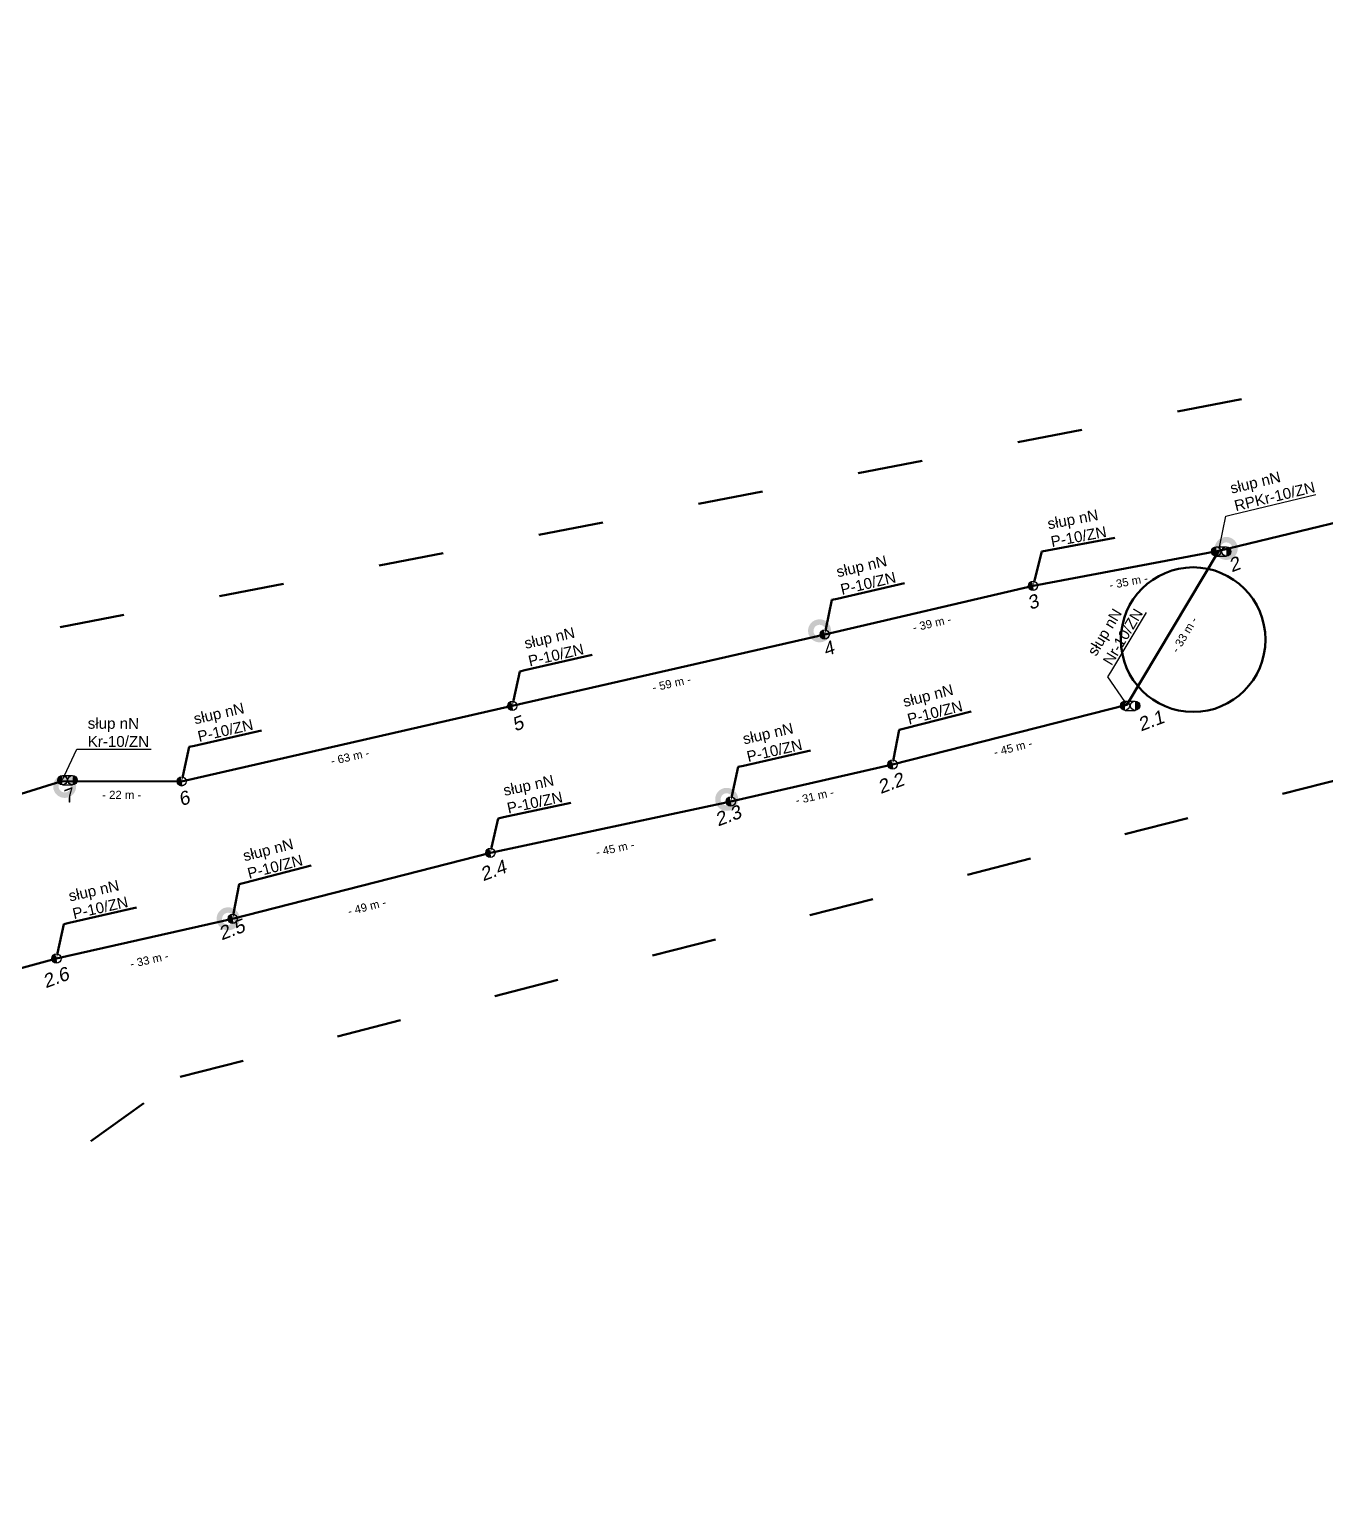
# Model space of a CAD drawing. Header units: metres. Extents: x 7547313 to 7555771, y 5771206 to 5789306.
# Drawn here: x 7548749.6 to 7548988.7, y 5784298.4 to 5784571.4 of the extents above; entities that cross this region are included whole.
import ezdxf
from ezdxf import colors
from ezdxf.entities.mleader import LeaderData, LeaderLine
from ezdxf.math import Vec2, Vec3

# ---------------------------------------------------------------- set-up
doc = ezdxf.new("R2010")
doc.units = ezdxf.units.M
doc.linetypes.add('GCAD_ISO03W100', pattern=[30, 12, -18])
for name, color, linetype, lineweight in [('!TELE', 30, 'SCARPLINE1A', 50), ('!trafo_05-0918', 6, 'GCAD_ISO03W100', 50), ('_numery', 7, 'Continuous', 40), ('_PRZEWIESZENIA', 6, 'Continuous', 50)]:
    doc.layers.add(name, color=color, linetype=linetype, lineweight=lineweight)
for name, color, linetype in [('!wymiary', 7, 'Continuous'), ('_MM mufy', 3, 'Continuous'), ('_MM opisy', 7, 'Continuous'), ('_MM slupy', 5, 'Continuous')]:
    doc.layers.add(name, color=color, linetype=linetype)
doc.styles.get("Standard").update_dxf_attribs({"font": 'arial.ttf'})
doc.linetypes.add('SCARPLINE1A', pattern='A,2,[150,AAA.SHX,S=1,R=0,X=0,Y=0],1e-11', length=2)
doc.dimstyles.new('opis linie', dxfattribs={"dimtxt": 1.5, "dimasz": 0.18, "dimexe": 0.18, "dimexo": 0.0625, "dimgap": 2.5, "dimtad": 4, "dimdec": 0, "dimzin": 0, "dimdsep": 46, "dimtxsty": 'Standard', "dimcen": 0.09, "dimse1": 1, "dimse2": 1, "dimsd1": 1, "dimsd2": 1, "dimclrt": 256, "dimadec": 0, "dimazin": 0, "dimtfac": 1, "dimtdec": 0, "dimtofl": 0, "dimtmove": 0, "dimatfit": 3, "dimfxl": 1, "dimtfill": 1, "dimtolj": 1, "dimtzin": 0, "dimarcsym": 0})

# ---------------------------------------------------------------- blocks, each defined once
blk = doc.blocks.new('*D216')
at = {"layer": 'Defpoints', "color": 0}
for p in [(7548879, 5784428.96), (7548879.15, 5784428.23), (7548834.64, 5784419.5)]:
    blk.add_point(p, dxfattribs=at)
at = {"layer": '!wymiary', "insert": (7548857.66, 5784420.3), "char_height": 1.5, "attachment_point": 5, "rotation": 12.0409, "bg_fill": 3, "box_fill_scale": 1.1, "bg_fill_color": 9, "bg_fill_true_color": 13158600, "bg_fill_transparency": 0}
blk.add_mtext('\\A1;- 45 m -', dxfattribs=at)
blk = doc.blocks.new('*D243')
at = {"layer": 'Defpoints', "color": 0}
for p in [(7548969.06, 5784475.22), (7548951.41, 5784447.2), (7548952.05, 5784446.81)]:
    blk.add_point(p, dxfattribs=at)
at = {"layer": '!wymiary', "insert": (7548962.71, 5784459.72), "char_height": 1.5, "attachment_point": 5, "rotation": 59.0903, "bg_fill": 3, "box_fill_scale": 1.1, "bg_fill_color": 9, "bg_fill_true_color": 13158600, "bg_fill_transparency": 0}
blk.add_mtext('\\A1;- 33 m -', dxfattribs=at)
blk = doc.blocks.new('*D244')
at = {"layer": 'Defpoints', "color": 0}
for p in [(7548952.05, 5784446.81), (7548908.67, 5784436.52), (7548908.85, 5784435.79)]:
    blk.add_point(p, dxfattribs=at)
at = {"layer": '!wymiary', "insert": (7548931.07, 5784438.87), "char_height": 1.5, "attachment_point": 5, "rotation": 14.3121, "bg_fill": 3, "box_fill_scale": 1.1, "bg_fill_color": 9, "bg_fill_true_color": 13158600, "bg_fill_transparency": 0}
blk.add_mtext('\\A1;- 45 m -', dxfattribs=at)
blk = doc.blocks.new('*D245')
at = {"layer": 'Defpoints', "color": 0}
for p in [(7548908.85, 5784435.79), (7548878.83, 5784429.69), (7548879, 5784428.96)]:
    blk.add_point(p, dxfattribs=at)
at = {"layer": '!wymiary', "insert": (7548894.48, 5784429.92), "char_height": 1.5, "attachment_point": 5, "rotation": 12.8906, "bg_fill": 3, "box_fill_scale": 1.1, "bg_fill_color": 9, "bg_fill_true_color": 13158600, "bg_fill_transparency": 0}
blk.add_mtext('\\A1;- 31 m -', dxfattribs=at)
blk = doc.blocks.new('*D247')
at = {"layer": 'Defpoints', "color": 0}
for p in [(7548754.57, 5784399.99), (7548754.76, 5784399.26), (7548711.83, 5784388.36)]:
    blk.add_point(p, dxfattribs=at)
at = {"layer": '!wymiary', "insert": (7548734.25, 5784390.31), "char_height": 1.5, "attachment_point": 5, "rotation": 15.2246, "bg_fill": 3, "box_fill_scale": 1.1, "bg_fill_color": 9, "bg_fill_true_color": 13158600, "bg_fill_transparency": 0}
blk.add_mtext('\\A1;- 44 m -', dxfattribs=at)
blk = doc.blocks.new('*D248')
at = {"layer": 'Defpoints', "color": 0}
for p in [(7548787.09, 5784407.33), (7548787.26, 5784406.6), (7548754.57, 5784399.99)]:
    blk.add_point(p, dxfattribs=at)
at = {"layer": '!wymiary', "insert": (7548771.71, 5784399.74), "char_height": 1.5, "attachment_point": 5, "rotation": 12.7254, "bg_fill": 3, "box_fill_scale": 1.1, "bg_fill_color": 9, "bg_fill_true_color": 13158600, "bg_fill_transparency": 0}
blk.add_mtext('\\A1;- 33 m -', dxfattribs=at)
blk = doc.blocks.new('*D249')
at = {"layer": 'Defpoints', "color": 0}
for p in [(7548834.64, 5784419.5), (7548834.83, 5784418.77), (7548787.09, 5784407.33)]:
    blk.add_point(p, dxfattribs=at)
at = {"layer": '!wymiary', "insert": (7548811.86, 5784409.53), "char_height": 1.5, "attachment_point": 5, "rotation": 14.3509, "bg_fill": 3, "box_fill_scale": 1.1, "bg_fill_color": 9, "bg_fill_true_color": 13158600, "bg_fill_transparency": 0}
blk.add_mtext('\\A1;- 49 m -', dxfattribs=at)
blk = doc.blocks.new('*D274')
at = {"layer": 'Defpoints', "color": 0}
for p in [(7549019.45, 5784487.39), (7548968.88, 5784475.95), (7548969.06, 5784475.22)]:
    blk.add_point(p, dxfattribs=at)
at = {"layer": '!wymiary', "insert": (7548994.85, 5784478.86), "char_height": 1.5, "attachment_point": 5, "rotation": 13.5814, "bg_fill": 3, "box_fill_scale": 1.1, "bg_fill_color": 9, "bg_fill_true_color": 13158600, "bg_fill_transparency": 0}
blk.add_mtext('\\A1;- 52 m -', dxfattribs=at)
blk = doc.blocks.new('*D275')
at = {"layer": 'Defpoints', "color": 0}
for p in [(7548969.06, 5784475.22), (7548934.63, 5784469.48), (7548934.77, 5784468.75)]:
    blk.add_point(p, dxfattribs=at)
at = {"layer": '!wymiary', "insert": (7548952.38, 5784469.51), "char_height": 1.5, "attachment_point": 5, "rotation": 10.69, "bg_fill": 3, "box_fill_scale": 1.1, "bg_fill_color": 9, "bg_fill_true_color": 13158600, "bg_fill_transparency": 0}
blk.add_mtext('\\A1;- 35 m -', dxfattribs=at)
blk = doc.blocks.new('*D276')
at = {"layer": 'Defpoints', "color": 0}
for p in [(7548934.77, 5784468.75), (7548896.16, 5784460.51), (7548896.33, 5784459.78)]:
    blk.add_point(p, dxfattribs=at)
at = {"layer": '!wymiary', "insert": (7548916.12, 5784461.81), "char_height": 1.5, "attachment_point": 5, "rotation": 13.1216, "bg_fill": 3, "box_fill_scale": 1.1, "bg_fill_color": 9, "bg_fill_true_color": 13158600, "bg_fill_transparency": 0}
blk.add_mtext('\\A1;- 39 m -', dxfattribs=at)
blk = doc.blocks.new('*D277')
at = {"layer": 'Defpoints', "color": 0}
for p in [(7548896.33, 5784459.78), (7548838.52, 5784447.32), (7548838.69, 5784446.59)]:
    blk.add_point(p, dxfattribs=at)
at = {"layer": '!wymiary', "insert": (7548868.07, 5784450.73), "char_height": 1.5, "attachment_point": 5, "rotation": 12.8929, "bg_fill": 3, "box_fill_scale": 1.1, "bg_fill_color": 9, "bg_fill_true_color": 13158600, "bg_fill_transparency": 0}
blk.add_mtext('\\A1;- 59 m -', dxfattribs=at)
blk = doc.blocks.new('*D278')
at = {"layer": 'Defpoints', "color": 0}
for p in [(7548838.69, 5784446.59), (7548777.51, 5784433.4), (7548777.68, 5784432.67)]:
    blk.add_point(p, dxfattribs=at)
at = {"layer": '!wymiary', "insert": (7548808.74, 5784437.18), "char_height": 1.5, "attachment_point": 5, "rotation": 12.8528, "bg_fill": 3, "box_fill_scale": 1.1, "bg_fill_color": 9, "bg_fill_true_color": 13158600, "bg_fill_transparency": 0}
blk.add_mtext('\\A1;- 63 m -', dxfattribs=at)
blk = doc.blocks.new('*D279')
at = {"layer": 'Defpoints', "color": 0}
for p in [(7548755.57, 5784433.47), (7548755.57, 5784432.72), (7548777.68, 5784432.67)]:
    blk.add_point(p, dxfattribs=at)
at = {"layer": '!wymiary', "insert": (7548766.62, 5784430.19), "char_height": 1.5, "attachment_point": 5, "rotation": 359.8704, "bg_fill": 3, "box_fill_scale": 1.1, "bg_fill_color": 9, "bg_fill_true_color": 13158600, "bg_fill_transparency": 0}
blk.add_mtext('\\A1;- 22 m -', dxfattribs=at)
blk = doc.blocks.new('*D280')
at = {"layer": 'Defpoints', "color": 0}
for p in [(7548755.57, 5784432.72), (7548695.85, 5784414.91), (7548696.07, 5784414.19)]:
    blk.add_point(p, dxfattribs=at)
at = {"layer": '!wymiary', "insert": (7548726.57, 5784421.05), "char_height": 1.5, "attachment_point": 5, "rotation": 17.2971, "bg_fill": 3, "box_fill_scale": 1.1, "bg_fill_color": 9, "bg_fill_true_color": 13158600, "bg_fill_transparency": 0}
blk.add_mtext('\\A1;- 62 m -', dxfattribs=at)
blk = doc.blocks.new('ZN')
at = {"layer": '_MM slupy', "transparency": 33554687}
h = blk.add_hatch(color=256, dxfattribs=at)
h.dxf.hatch_style = 1
h.paths.add_polyline_path([(0, -0.86), (0, 0.86, 1)])
at = {"layer": '_MM slupy'}
blk.add_circle((0, 0), 0.857, dxfattribs=at)
blk = doc.blocks.new('R')
at = {"layer": '_MM slupy', "transparency": 33554687}
h = blk.add_hatch(color=256, dxfattribs=at)
h.dxf.hatch_style = 1
h.paths.add_polyline_path([(-0.93, -0.86), (-0.93, 0.86, 1)])
h = blk.add_hatch(color=256, dxfattribs=at)
h.dxf.hatch_style = 1
h.paths.add_polyline_path([(0.93, 0.86), (0.93, -0.86, 1)])
at = {"layer": '_MM slupy'}
for points in [[(-0.93, 0.86), (0.93, 0.86)], [(-0.93, -0.86), (0.93, -0.86)]]:
    blk.add_lwpolyline(points, dxfattribs=at)
for centre in [(-0.93, 0), (0.93, 0)]:
    blk.add_circle(centre, 0.857, dxfattribs=at)
blk = doc.blocks.new('mufa')
at = {"layer": '_MM mufy'}
h = blk.add_hatch(color=256, dxfattribs=at)
h.dxf.hatch_style = 1
h.paths.add_polyline_path([(2.15, 0.12, 1), (-2.1, -0.05, 1)])
h.paths.add_polyline_path([(-1.1, -0.01, -1), (1.15, 0.08, -1)], flags=16)
h.paths.add_polyline_path([(-0.83, 0, -1), (0.88, 0.07, -1)], flags=0)
blk = doc.blocks.new('q')
at = {"layer": '_MM slupy'}
blk.add_blockref('ZN', (0, 0), dxfattribs=at)
at = {"layer": '_MM opisy'}
ml = blk.add_multileader_mtext('Standard', dxfattribs=at)
ml.set_content('\\pxql;słup nN\\PP-10/ZN', color=256)
ml.set_leader_properties()
ml.build(insert=Vec2(0, 0))
ml.multileader.update_dxf_attribs({"has_text_frame": 1, "text_left_attachment_type": 5, "text_right_attachment_type": 5, "dogleg_length": 1, "arrow_head_size": 1})
ctx = ml.context
ctx.base_point, ctx.char_height, ctx.arrow_head_size, ctx.landing_gap_size, ctx.plane_origin = Vec3(3.75, 5.9), 2, 1, 1, Vec3(1.72, -1.42)
ctx.left_attachment, ctx.right_attachment = 5, 5
notes = []
notes.append((ctx, [(0, (1, 1, 0), (2.75, 5.9), (1, 0), 1, [(0, [(0, 0), (2.75, 5.9)], 0, [])])]))
ctx.mtext.insert, ctx.mtext.flow_direction = Vec3(4.75, 11.7), 5
ctx.mtext.has_bg_fill, ctx.mtext.bg_color, ctx.mtext.bg_scale_factor, ctx.mtext.bg_transparency, ctx.mtext.use_window_bg_color = 1, -1023410175, 1, 0, 1
for ctx, leaders in notes:
    for number, flags, end, landing, length, lines in leaders:
        leader = LeaderData()
        leader.index, (leader.has_last_leader_line, leader.has_dogleg_vector, leader.attachment_direction) = number, flags
        leader.last_leader_point, leader.dogleg_vector, leader.dogleg_length = Vec3(end), Vec3(landing), length
        for number, points, colour, breaks in lines:
            line = LeaderLine()
            line.index, line.vertices, line.color, line.breaks = number, Vec3.list(points), colors.encode_raw_color(colour), breaks
            leader.lines.append(line)
        ctx.leaders.append(leader)

msp = doc.modelspace()

# ---------------------------------------------------------------- linework, layer by layer
at = {"layer": '!TELE'}
for points in [[(7548187.65, 5784298.36), (7548268.89, 5784317.49), (7548313.48, 5784327.03), (7548359.55, 5784337.33), (7548403.24, 5784347.37), (7548430.66, 5784353.69), (7548511.71, 5784372.12), (7548557.83, 5784382.24), (7548575.07, 5784385.93), (7548605.01, 5784393.54), (7548655.98, 5784406.73), (7548696.07, 5784414.19), (7548755.57, 5784432.72), (7548777.68, 5784432.67), (7548838.69, 5784446.59), (7548896.33, 5784459.78), (7548934.77, 5784468.75), (7548969.06, 5784475.22), (7549019.45, 5784487.39)], [(7548969.06, 5784475.22), (7548952.05, 5784446.81)], [(7548729.15, 5784367.06), (7548711.83, 5784388.36), (7548754.57, 5784399.99), (7548787.09, 5784407.33), (7548834.64, 5784419.5), (7548879, 5784428.96), (7548908.85, 5784435.79), (7548952.05, 5784446.81)]]:
    msp.add_lwpolyline(points, dxfattribs=at)

# ---------------------------------------------------------------- next in the draw order: dimensions: what is measured, and where the dimension line sits
at = {"layer": '!wymiary'}
for p1, p2, picture, middle in [((7548969.06, 5784475.22), (7548952.05, 5784446.81), '*D243', (7548962.71, 5784459.72)), ((7548834.64, 5784419.5), (7548879, 5784428.96), '*D216', (7548857.66, 5784420.3)), ((7548711.83, 5784388.36), (7548754.57, 5784399.99), '*D247', (7548734.25, 5784390.31))]:
    dim = msp.add_aligned_dim(p1=p1, p2=p2, distance=-0.75, dimstyle='opis linie', override={"dimpost": '- <> m -'}, dxfattribs=at)
    dim.commit()
    dim.dimension.update_dxf_attribs({"geometry": picture, "text_midpoint": middle})

# ---------------------------------------------------------------- next in the draw order: dimensions: what is measured, and where the dimension line sits
for p1, p2, picture, middle in [((7549019.45, 5784487.39), (7548969.06, 5784475.22), '*D274', (7548994.85, 5784478.86)), ((7548952.05, 5784446.81), (7548908.85, 5784435.79), '*D244', (7548931.07, 5784438.87)), ((7548754.57, 5784399.99), (7548787.09, 5784407.33), '*D248', (7548771.71, 5784399.74))]:
    dim = msp.add_aligned_dim(p1=p1, p2=p2, distance=-0.75, dimstyle='opis linie', override={"dimpost": '- <> m -'}, dxfattribs=at)
    dim.commit()
    dim.dimension.update_dxf_attribs({"geometry": picture, "text_midpoint": middle})

# ---------------------------------------------------------------- next in the draw order: dimensions: what is measured, and where the dimension line sits
for p1, p2, picture, middle in [((7548969.06, 5784475.22), (7548934.77, 5784468.75), '*D275', (7548952.38, 5784469.51)), ((7548908.85, 5784435.79), (7548879, 5784428.96), '*D245', (7548894.48, 5784429.92)), ((7548787.09, 5784407.33), (7548834.64, 5784419.5), '*D249', (7548811.86, 5784409.53))]:
    dim = msp.add_aligned_dim(p1=p1, p2=p2, distance=-0.75, dimstyle='opis linie', override={"dimpost": '- <> m -'}, dxfattribs=at)
    dim.commit()
    dim.dimension.update_dxf_attribs({"geometry": picture, "text_midpoint": middle})

# ---------------------------------------------------------------- next in the draw order: block references
at = {"layer": '!TELE'}
for p, rotation in [((7548908.85, 5784435.79), 14.31209593482643), ((7548879, 5784428.96), 12.89058042191177), ((7548787.09, 5784407.33), 14.35090908682213)]:
    msp.add_blockref('q', p, dxfattribs=dict(at, rotation=rotation))

# ---------------------------------------------------------------- next in the draw order: dimensions: what is measured, and where the dimension line sits
at = {"layer": '!wymiary'}
dim = msp.add_aligned_dim(p1=(7548934.77, 5784468.75), p2=(7548896.33, 5784459.78), distance=-0.75, dimstyle='opis linie', override={"dimpost": '- <> m -'}, dxfattribs=at)
dim.commit()
dim.dimension.update_dxf_attribs({"geometry": '*D276', "text_midpoint": (7548916.12, 5784461.81)})

# ---------------------------------------------------------------- next in the draw order: leaders
at = {"layer": '_MM opisy'}
ml = msp.add_multileader_mtext('Standard', dxfattribs=at)
ml.set_content('\\pxql;słup nN\\PRPKr-10/ZN', color=256)
ml.set_leader_properties()
ml.build(insert=Vec2(0, 0))
ml.multileader.update_dxf_attribs({"has_text_frame": 1, "text_left_attachment_type": 5, "text_right_attachment_type": 5, "dogleg_length": 1, "arrow_head_size": 1})
ctx = ml.context
ctx.base_point, ctx.char_height, ctx.arrow_head_size, ctx.landing_gap_size, ctx.plane_origin, ctx.plane_x_axis, ctx.plane_y_axis = Vec3(7548971.32, 5784481.83), 2, 1, 1, Vec3(7548971.06, 5784474.24), Vec3(0.972037, 0.234827), Vec3(-0.234827, 0.972037)
ctx.left_attachment, ctx.right_attachment = 5, 5
notes = []
notes.append((ctx, [(0, (1, 1, 0), (7548970.35, 5784481.6), (0.972037, 0.234827), 1, [(0, [(7548969.06, 5784475.22), (7548970.35, 5784481.6)], 0, [])])]))
ctx.mtext.insert, ctx.mtext.text_direction, ctx.mtext.flow_direction = Vec3(7548970.94, 5784487.68), Vec3(0.972037, 0.234827), 5
ctx.mtext.has_bg_fill, ctx.mtext.bg_color, ctx.mtext.bg_scale_factor, ctx.mtext.bg_transparency, ctx.mtext.use_window_bg_color = 1, -1023410175, 1, 0, 1
for ctx, leaders in notes:
    for number, flags, end, landing, length, lines in leaders:
        leader = LeaderData()
        leader.index, (leader.has_last_leader_line, leader.has_dogleg_vector, leader.attachment_direction) = number, flags
        leader.last_leader_point, leader.dogleg_vector, leader.dogleg_length = Vec3(end), Vec3(landing), length
        for number, points, colour, breaks in lines:
            line = LeaderLine()
            line.index, line.vertices, line.color, line.breaks = number, Vec3.list(points), colors.encode_raw_color(colour), breaks
            leader.lines.append(line)
        ctx.leaders.append(leader)

# ---------------------------------------------------------------- next in the draw order: block references
at = {"layer": '!TELE', "rotation": 10.68996658971771}
msp.add_blockref('q', (7548934.77, 5784468.75), dxfattribs=at)
at = {"color": 5, "lineweight": 70}
for p in [(7548970.4, 5784475.61), (7548878.22, 5784429.32), (7548786.23, 5784407.28)]:
    msp.add_blockref('mufa', p, dxfattribs=at)
msp.add_blockref('R', (7548969.51, 5784475.1))

# ---------------------------------------------------------------- next in the draw order: texts
at = {"layer": '_numery', "oblique": 10}
for s, p in [('2', (7548971.43, 5784471.22)), ('2.2', (7548906.66, 5784430.33)), ('2.3', (7548876.65, 5784424.33)), ('2.5', (7548785.05, 5784403.32))]:
    msp.add_text(s, height=2.5, rotation=20.4647, dxfattribs=at).set_placement(p)

# ---------------------------------------------------------------- next in the draw order: dimensions: what is measured, and where the dimension line sits
at = {"layer": '!wymiary'}
dim = msp.add_aligned_dim(p1=(7548896.33, 5784459.78), p2=(7548838.69, 5784446.59), distance=-0.75, dimstyle='opis linie', override={"dimpost": '- <> m -'}, dxfattribs=at)
dim.commit()
dim.dimension.update_dxf_attribs({"geometry": '*D277', "text_midpoint": (7548868.07, 5784450.73)})

# ---------------------------------------------------------------- next in the draw order: block references
at = {"layer": '!TELE', "rotation": 13.12158295794539}
msp.add_blockref('q', (7548896.33, 5784459.78), dxfattribs=at)

# ---------------------------------------------------------------- next in the draw order: texts
at = {"layer": '_numery', "oblique": 10}
msp.add_text('3', height=2.5, rotation=20.4647, dxfattribs=at).set_placement((7548934.28, 5784464.28))

# ---------------------------------------------------------------- next in the draw order: dimensions: what is measured, and where the dimension line sits
at = {"layer": '!wymiary'}
dim = msp.add_aligned_dim(p1=(7548838.69, 5784446.59), p2=(7548777.68, 5784432.67), distance=-0.75, dimstyle='opis linie', override={"dimpost": '- <> m -'}, dxfattribs=at)
dim.commit()
dim.dimension.update_dxf_attribs({"geometry": '*D278', "text_midpoint": (7548808.74, 5784437.18)})

# ---------------------------------------------------------------- next in the draw order: leaders
at = {"layer": '_MM opisy'}
ml = msp.add_multileader_mtext('Standard', dxfattribs=at)
ml.set_content('\\pxql;słup nN\\PNr-10/ZN', color=256)
ml.set_leader_properties()
ml.build(insert=Vec2(0, 0))
ml.multileader.update_dxf_attribs({"has_text_frame": 1, "text_left_attachment_type": 5, "text_right_attachment_type": 5, "dogleg_length": 1, "arrow_head_size": 1})
ctx = ml.context
ctx.base_point, ctx.char_height, ctx.arrow_head_size, ctx.landing_gap_size, ctx.plane_origin, ctx.plane_x_axis, ctx.plane_y_axis = Vec3(7548949.11, 5784452.83), 2, 1, 1, Vec3(7548954.35, 5784447.32), Vec3(0.514319, 0.857599), Vec3(-0.857599, 0.514319)
ctx.left_attachment, ctx.right_attachment = 5, 5
notes = []
notes.append((ctx, [(0, (1, 1, 0), (7548948.6, 5784451.97), (0.514319, 0.857599), 1, [(0, [(7548952.24, 5784446.58), (7548948.6, 5784451.97)], 0, [])])]))
ctx.mtext.insert, ctx.mtext.text_direction, ctx.mtext.flow_direction = Vec3(7548944.68, 5784456.65), Vec3(0.514319, 0.857599), 5
ctx.mtext.has_bg_fill, ctx.mtext.bg_color, ctx.mtext.bg_scale_factor, ctx.mtext.bg_transparency, ctx.mtext.use_window_bg_color = 1, -1023410175, 1, 0, 1
for ctx, leaders in notes:
    for number, flags, end, landing, length, lines in leaders:
        leader = LeaderData()
        leader.index, (leader.has_last_leader_line, leader.has_dogleg_vector, leader.attachment_direction) = number, flags
        leader.last_leader_point, leader.dogleg_vector, leader.dogleg_length = Vec3(end), Vec3(landing), length
        for number, points, colour, breaks in lines:
            line = LeaderLine()
            line.index, line.vertices, line.color, line.breaks = number, Vec3.list(points), colors.encode_raw_color(colour), breaks
            leader.lines.append(line)
        ctx.leaders.append(leader)

# ---------------------------------------------------------------- next in the draw order: linework, layer by layer
at = {"layer": '_PRZEWIESZENIA', "color": 3}
msp.add_circle((7548964.32, 5784458.82), 13.34, dxfattribs=at)

# ---------------------------------------------------------------- next in the draw order: block references
at = {"layer": '!TELE'}
for p, rotation in [((7548838.69, 5784446.59), 12.8928678042743), ((7548834.64, 5784419.5), 12.04094612814398)]:
    msp.add_blockref('q', p, dxfattribs=dict(at, rotation=rotation))
at = {"color": 5, "lineweight": 70}
msp.add_blockref('mufa', (7548895.36, 5784460.41), dxfattribs=at)
msp.add_blockref('R', (7548952.68, 5784446.63))

# ---------------------------------------------------------------- next in the draw order: texts
at = {"layer": '_numery', "oblique": 10}
for s, p in [('4', (7548896.54, 5784455.68)), ('2.1', (7548954.67, 5784441.86))]:
    msp.add_text(s, height=2.5, rotation=20.4647, dxfattribs=at).set_placement(p)

# ---------------------------------------------------------------- next in the draw order: dimensions: what is measured, and where the dimension line sits
at = {"layer": '!wymiary'}
dim = msp.add_aligned_dim(p1=(7548777.68, 5784432.67), p2=(7548755.57, 5784432.72), distance=-0.75, dimstyle='opis linie', override={"dimpost": '- <> m -'}, dxfattribs=at)
dim.commit()
dim.dimension.update_dxf_attribs({"geometry": '*D279', "text_midpoint": (7548766.62, 5784430.19)})

# ---------------------------------------------------------------- next in the draw order: block references
at = {"layer": '!TELE', "rotation": 12.85276340002165}
msp.add_blockref('q', (7548777.68, 5784432.67), dxfattribs=at)

# ---------------------------------------------------------------- next in the draw order: texts
at = {"layer": '_numery', "oblique": 10}
for s, p in [('5', (7548839.21, 5784441.86)), ('2.4', (7548833.3, 5784414.22))]:
    msp.add_text(s, height=2.5, rotation=20.4647, dxfattribs=at).set_placement(p)

# ---------------------------------------------------------------- next in the draw order: dimensions: what is measured, and where the dimension line sits
at = {"layer": '!wymiary'}
dim = msp.add_aligned_dim(p1=(7548755.57, 5784432.72), p2=(7548696.07, 5784414.19), distance=-0.75, dimstyle='opis linie', override={"dimpost": '- <> m -'}, dxfattribs=at)
dim.commit()
dim.dimension.update_dxf_attribs({"geometry": '*D280', "text_midpoint": (7548726.57, 5784421.05)})

# ---------------------------------------------------------------- next in the draw order: block references
at = {"layer": '!TELE', "rotation": 12.72543705545065}
msp.add_blockref('q', (7548754.57, 5784399.99), dxfattribs=at)

# ---------------------------------------------------------------- next in the draw order: texts
at = {"layer": '_numery', "oblique": 10}
msp.add_text('6', height=2.5, rotation=20.4647, dxfattribs=at).set_placement((7548777.61, 5784428.04))

# ---------------------------------------------------------------- next in the draw order: leaders
at = {"layer": '_MM opisy'}
ml = msp.add_multileader_mtext('Standard', dxfattribs=at)
ml.set_content('\\pxql;słup nN\\PKr-10/ZN', color=256)
ml.set_leader_properties()
ml.build(insert=Vec2(0, 0))
ml.multileader.update_dxf_attribs({"has_text_frame": 1, "text_left_attachment_type": 5, "text_right_attachment_type": 5, "dogleg_length": 1, "arrow_head_size": 1})
ctx = ml.context
ctx.base_point, ctx.char_height, ctx.arrow_head_size, ctx.landing_gap_size, ctx.plane_origin, ctx.plane_x_axis, ctx.plane_y_axis = Vec3(7548759.34, 5784438.61), 2, 1, 1, Vec3(7548757.28, 5784431.3), Vec3(0.999997, -0.002261), Vec3(0.002261, 0.999997)
ctx.left_attachment, ctx.right_attachment = 5, 5
notes = []
notes.append((ctx, [(0, (1, 1, 0), (7548758.34, 5784438.62), (0.999997, -0.002261), 1, [(0, [(7548755.57, 5784432.72), (7548758.34, 5784438.62)], 0, [])])]))
ctx.mtext.insert, ctx.mtext.text_direction, ctx.mtext.flow_direction = Vec3(7548760.35, 5784444.38), Vec3(0.999997, -0.002261), 5
ctx.mtext.has_bg_fill, ctx.mtext.bg_color, ctx.mtext.bg_scale_factor, ctx.mtext.bg_transparency, ctx.mtext.use_window_bg_color = 1, -1023410175, 1, 0, 1
for ctx, leaders in notes:
    for number, flags, end, landing, length, lines in leaders:
        leader = LeaderData()
        leader.index, (leader.has_last_leader_line, leader.has_dogleg_vector, leader.attachment_direction) = number, flags
        leader.last_leader_point, leader.dogleg_vector, leader.dogleg_length = Vec3(end), Vec3(landing), length
        for number, points, colour, breaks in lines:
            line = LeaderLine()
            line.index, line.vertices, line.color, line.breaks = number, Vec3.list(points), colors.encode_raw_color(colour), breaks
            leader.lines.append(line)
        ctx.leaders.append(leader)

# ---------------------------------------------------------------- next in the draw order: linework, layer by layer
at = {"layer": '!trafo_05-0918'}
msp.add_lwpolyline([(7549326.7, 5784571.37), (7548741.84, 5784458.55), (7548720.62, 5784410.94), (7548702.03, 5784394.7), (7548708.12, 5784373.7), (7548736.62, 5784348.72), (7548777.38, 5784378.15), (7548995.38, 5784434.11)], dxfattribs=at)

# ---------------------------------------------------------------- next in the draw order: block references
at = {"color": 5, "lineweight": 70}
msp.add_blockref('mufa', (7548756.07, 5784431.71), dxfattribs=at)
msp.add_blockref('R', (7548756.61, 5784432.89))

# ---------------------------------------------------------------- next in the draw order: texts
at = {"layer": '_numery', "oblique": 10}
for s, p in [('7', (7548756.29, 5784428.51)), ('2.6', (7548752.6, 5784394.48))]:
    msp.add_text(s, height=2.5, rotation=20.4647, dxfattribs=at).set_placement(p)

doc.saveas('drawing.dxf')
